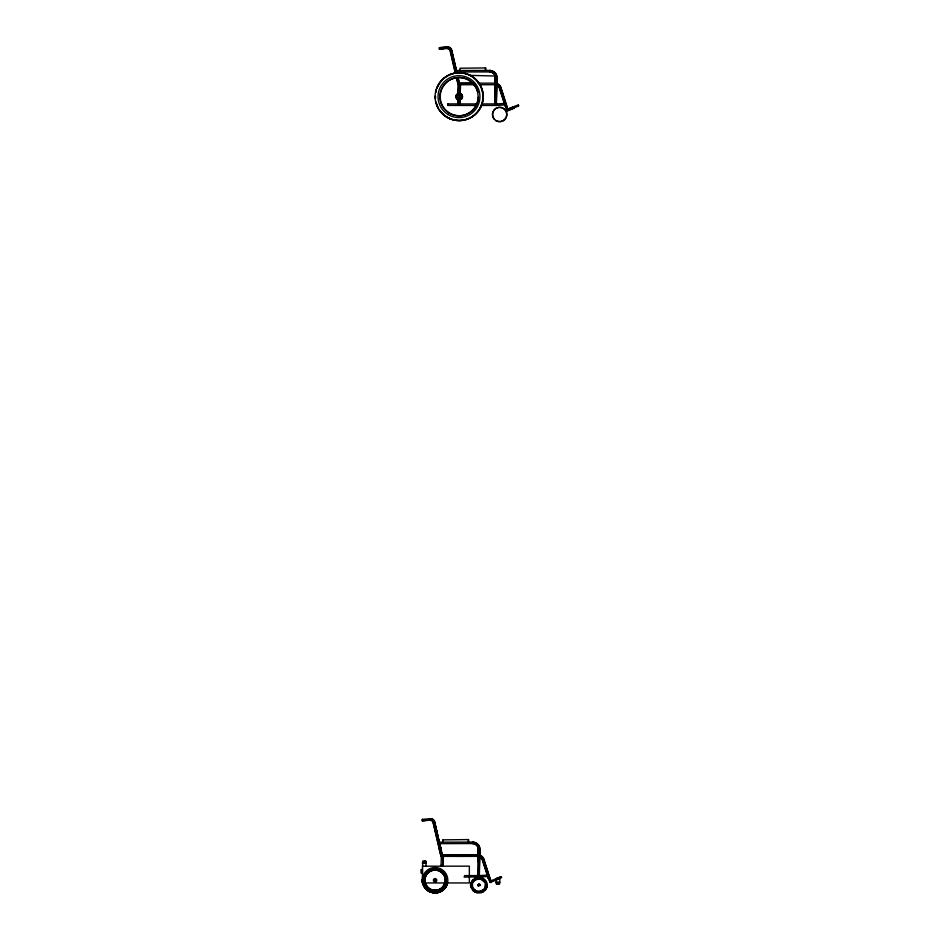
<?xml version="1.0" encoding="UTF-8"?>
<svg xmlns="http://www.w3.org/2000/svg" width="940" height="940" viewBox="0 0 940 940"><rect width="100%" height="100%" fill="white"/><g stroke="black" fill="none" stroke-linecap="round" stroke-linejoin="round"><path stroke-width="1.41" d="M451.082 73.849L451.082 73.602M424.198 863.014L424.222 861.099M449.872 118.593L449.872 119.051M498.024 882.225L498 884.141M448.004 105.409L448.051 103.905M458.18 93.577L458.414 84.706L456.664 77.715M458.027 99.675L457.921 103.917L458.015 99.675L458.943 99.84M458.426 84.706L458.215 92.978L460.224 93.025M458.156 103.917L458.25 101.085M458.45 93.577L458.473 92.425M458.509 91.062L458.685 84.706M459.907 70.488L459.977 68.221L485.733 67.927L485.663 70.394M459.707 105.433L459.86 99.71M460.271 84.706L459.93 93.6M459.954 105.433L460.165 99.71M460.53 84.706L460.189 93.6M441.06 866.234L441.33 856.352M442.811 842.146L442.881 839.866L468.637 839.584L468.555 842.04M443.057 842.146L443.128 839.866M442.811 866.281L442.858 864.683M443.163 856.364L442.822 866.163M443.069 866.281L443.116 864.683M443.422 856.364L443.093 866.163M458.638 854.918L458.603 856.387L455.512 854.907M485.404 70.441L485.487 67.927M468.296 842.099L468.379 839.584M494.699 103.917L494.934 75.482M495.145 97.032L495.192 75.482M496.426 103.964L496.943 85.141A5.17 5.158 0 0 1 499.528 87.831L504.146 102.072M477.602 875.575L478.307 849.596A5.887 5.887 0 0 0 472.585 843.556M477.849 875.575L478.002 870.052M478.225 861.78L478.096 847.14M488.295 878.407L482.161 859.477A5.17 5.158 0 0 0 479.588 856.798L479.071 875.61L487.484 875.116L482.995 861.228M479.329 875.61L479.835 856.798A5.17 5.158 0 0 1 481.856 858.479M495.133 84.706L495.239 83.237M495.486 83.237L495.392 84.706L479.741 84.741L478.824 83.272M478.037 856.352L478.119 854.883M470.799 883.212L470.564 885.327L470.811 883.271M472.432 883.577L472.503 886.914M477.849 884.798L477.849 885.409M478.448 884.798L478.437 885.386M479.87 884.493L479.894 885.609M487.049 886.949L487.272 884.834M481.491 105.468L482.044 103.952M422.272 866.198L469.354 866.163L469.354 882.954L422.307 882.954L422.718 861.099L425.773 861.099L426.126 866.198M499.563 883.189L499.951 879.041L496.097 879.041L496.449 884.141L499.563 884.141L499.563 883.189L496.449 883.189L496.109 882.225L499.951 882.225M470.799 883.271L474.547 878.324M472.491 881.744C466.663 899.145 497.307 890.427 482.396 878.971M472.409 883.647L473.055 882.037M477.837 884.869L478.895 884L480.023 885.081M478.531 885.492L479.471 885.163M484.781 888.124L485.346 883.248L482.114 879.499M475.358 105.468L476.063 103.952M475.616 105.468L476.333 103.952M471.575 881.356L472.855 879.617M472.468 881.814L476.85 878.418L482.431 878.971M473.031 882.108L474.077 880.709M478.155 885.809L479.905 885.55M483.759 889.452L484.805 888.053M484.958 890.474L487.026 886.89C486.015 891.238 481.174 893.752 476.956 892.718M435.678 880.886L435.114 879.417M475.44 879.664L474.054 880.78L478.754 878.736M483.783 889.381L480.81 891.167M435.69 880.886L434.351 880.674L435.126 879.417M507.353 110.85L514.251 108.041L513.428 106.725L518.281 105.01L518.657 105.879L514.157 107.83M501.185 876.656L496.426 878.606L501.185 876.656L501.561 877.537L496.943 879.488M474.547 878.395C479.541 875.116 487.19 878.818 487.272 884.904M482.431 890.427C478.93 892.601 473.678 890.873 472.514 886.843M481.28 892.612L483.266 891.778M506.989 109.51L513.687 106.725L507.906 109.122M506.977 109.804L505.661 106.69L507.236 110.85L514.251 108.041M489.893 881.156L496.684 878.606M497.154 879.699L490.128 882.495L488.565 878.348L490.281 882.495M459.766 99.781L460.8 99.452A3.184 3.184 0 0 0 461.599 94.458A3.184 3.184 0 0 0 456.57 94.987A3.184 3.184 0 0 0 458.379 99.699A3.184 3.184 0 0 1 457.663 99.37M426.255 820.467L422.283 820.796L422.166 819.375L430.356 818.658A4.066 4.066 0 0 1 434.691 822.124L439.25 842.158L434.703 822.124L433.035 822.512A3.161 3.161 0 0 0 430.226 820.08L430.085 818.658A4.066 4.066 0 0 1 434.456 822.124L440.907 849.748L434.339 821.572L439.004 842.158L472.879 842.087A7.356 7.356 0 0 1 480.035 849.631L479.87 855.224A6.639 6.639 0 0 1 483.947 859.383L490.809 880.78M507.764 109.122L501.067 87.796M489.716 70.43A7.356 7.356 0 0 1 496.872 77.985L496.72 83.578A6.639 6.639 0 0 1 500.797 87.725L506.825 106.431L505.379 106.749L499.257 87.831A5.17 5.158 0 0 0 496.684 85.141L496.167 103.964L504.592 103.471M488.283 878.407L489.716 878.148L491.362 882.096M447.452 47.012L439.521 47.717L439.662 49.162M456.358 70.5L451.553 50.466A4.066 4.066 0 0 0 447.205 47.012L439.262 47.717L439.403 49.139L447.569 48.457A3.161 3.161 0 0 1 450.389 50.854L455.512 73.05M422.295 820.82L430.473 820.115A3.161 3.161 0 0 1 432.87 821.513M439.391 49.139L443.363 48.809M496.132 105.433L505.05 104.904L505.649 106.749M473.654 83.202L459.237 83.237L457.874 77.562M477.978 83.19L496.05 83.155M494.969 103.917L481.774 103.952L481.233 105.468L496.402 105.433M434.339 821.572L440.907 849.748L439.356 843.638L472.832 843.556A5.887 5.887 0 0 1 478.554 849.596M458.109 854.93L479.189 854.883L442.141 854.883L440.766 849.22M478.296 856.352L462.645 856.399L461.716 854.918M477.861 875.575L464.677 875.61L464.137 877.126L487.954 876.562L488.541 878.407M518.281 105.01L518.539 105.879M422.659 862.05L425.773 862.05L426.126 863.014L422.272 863.014M421.343 869.512L422.389 869.477L422.389 873.154L421.343 873.19L421.343 869.512L421.426 873.154M501.561 877.537L500.914 876.656M496.59 878.371L496.884 879.699M474.712 83.261L459.484 83.308L458.25 78.102L456.476 78.055M476.956 103.952L447.793 103.905L447.745 105.409L476.263 105.468M461.987 854.918L442.387 854.965L441.036 849.22M462.903 856.399L440.966 856.352L439.297 849.361M469.871 75.353L495.38 76.034M441.166 849.748L439.615 843.638L441.166 849.748L439.65 849.713L441.224 856.352L439.556 849.361M478.73 878.806L482.114 879.499M478.883 884.058L479.682 884.352M480.869 877.443L482.925 878.172M480.61 878.395L482.431 879.029M480.457 878.982L484.605 881.814M474.912 891.99L476.991 892.777M473.784 84.729L472.62 83.261L474.688 84.248M478.378 886.032L477.861 885.351M474.324 889.628L475.746 890.591M473.854 890.074L475.452 891.191M473.149 890.779L474.959 892.036M434.914 824.145L433.035 822.512L439.391 849.713M472.938 83.261L474.242 84.729L458.074 84.706L456.394 77.715M472.667 83.261L473.971 84.729M455.559 854.907L456.863 856.387M473.231 888.347L474.336 889.628M473.196 890.826L470.893 887.301M472.362 83.261L473.525 84.729M455.265 854.907L456.429 856.387M513.546 106.725L514.133 108.041M496.567 878.606L497.06 879.488M506.695 106.49L508.458 110.438M482.561 859.83L482.408 859.477A5.17 5.158 0 0 0 482.067 858.808M496.167 882.225L496.496 883.189M477.826 847.14L478.296 849.596M479.623 855.224A6.639 6.639 0 0 1 483.701 859.383L489.728 878.089M501.079 87.796L501.044 87.725A6.639 6.639 0 0 0 496.966 83.578L497.131 77.985A7.356 7.356 0 0 0 489.975 70.43L456.1 70.5L451.435 49.926M483.724 859.454L483.701 859.383A6.639 6.639 0 0 0 479.612 855.224L479.776 849.631A7.356 7.356 0 0 0 472.62 842.087M439.356 843.638L440.907 849.748M438.71 845.953L439.332 848.456M456.723 71.981L456.946 72.862M456.476 70.5L451.799 50.466A4.066 4.066 0 0 0 447.44 47.012M438.404 844.707L433.281 822.512A3.161 3.161 0 0 0 433.187 822.159M470.564 885.257L470.905 887.36M422.413 819.375L422.554 820.82M447.311 48.457L447.193 47.012L447.311 48.434A3.161 3.161 0 0 1 450.131 50.854L455.254 73.05L456.676 72.862L456.464 71.981L489.94 71.91A5.887 5.887 0 0 1 493.735 73.449M430.085 818.658L430.214 820.115M497.601 883.189L497.601 884.141M497.225 883.189L497.225 884.141M496.907 883.189L496.907 884.141M496.661 883.189L496.661 884.141M441.083 865.235L441.083 866.163M425.573 861.099L425.573 862.05M425.327 861.099L425.327 862.05M424.998 861.099L424.998 862.05M424.622 861.099L424.622 862.05M444.585 885.997A11.174 11.174 0 0 1 440.39 889.98M447.334 883.788A12.737 12.737 0 0 1 432.565 892.648A12.737 12.737 0 0 0 447.299 883.788M442.799 888.277A11.174 11.174 0 0 1 440.437 889.992M444.832 883.059A10.187 10.187 0 0 1 425.15 882.531M456.229 97.396A3.184 3.184 0 0 1 458.321 93.636A3.184 3.184 0 0 1 462.245 95.387A3.184 3.184 0 0 1 460.847 99.452L458.896 99.84A3.184 3.184 0 0 1 456.018 95.481A3.184 3.184 0 0 1 461.094 94.27A3.184 3.184 0 0 1 460.494 99.452M457.016 98.841A3.184 3.184 0 0 1 456.523 98.171M494.311 74.049A5.887 5.887 0 0 1 495.65 77.938M489.681 71.91A5.887 5.887 0 0 1 495.404 77.938M494.593 119.415A7.167 7.167 0 0 1 497.53 107.689A7.167 7.167 0 0 1 506.907 115.291A7.167 7.167 0 0 1 496.05 120.59M459.942 72.756A23.899 23.899 0 0 1 479.988 108.617A23.899 23.899 0 0 1 438.933 109.122A23.899 23.899 0 0 0 479.988 108.617A23.899 23.899 0 0 0 459.954 72.756M435.408 96.009A23.899 23.899 0 0 0 435.467 98.512A23.899 23.899 0 0 1 435.431 96.009M478.448 97.161A19.117 19.117 0 0 1 453.891 114.986A19.117 19.117 0 0 1 443.034 86.656A19.117 19.117 0 0 1 473.208 83.496M474.806 85.423A19.117 19.117 0 0 1 477.931 92.202M479.576 856.798A5.17 5.158 0 0 1 482.161 859.477M449.555 118.969L449.579 118.334L449.555 118.969M450.765 73.59L450.754 74.319L450.765 73.59M457.451 96.197C459.237 102.331 462.292 92.038 457.451 96.197M435.902 881.755L435.044 881.967A1.692 1.692 0 0 1 433.516 879.64A1.692 1.692 0 0 1 436.219 878.994A1.692 1.692 0 0 1 435.902 881.755M426.114 863.014L425.773 862.05L426.055 863.014M430.485 820.08L430.344 818.658L430.473 820.115M422.377 879.828A12.737 12.737 0 0 0 431.495 892.377A12.737 12.737 0 0 1 422.342 879.817M429.239 889.792A11.174 11.174 0 0 0 446.253 880.568A11.174 11.174 0 0 0 429.78 870.452A11.174 11.174 0 0 0 429.239 889.792M446.253 880.568A11.174 11.174 0 0 0 429.756 870.44A11.174 11.174 0 0 0 429.263 889.792A11.174 11.174 0 0 0 446.277 880.568M428.417 891.12A12.737 12.737 0 0 0 447.816 880.604A12.737 12.737 0 0 0 429.004 869.065A12.737 12.737 0 0 0 428.417 891.12M429.78 888.958A10.187 10.187 0 0 0 445.29 880.545A10.187 10.187 0 0 0 430.25 871.309A10.187 10.187 0 0 0 429.756 888.958A10.187 10.187 0 0 0 445.278 880.533A10.187 10.187 0 0 0 430.238 871.309A10.187 10.187 0 0 0 429.78 888.958M495.803 120.59A7.167 7.167 0 0 0 506.707 114.668A7.167 7.167 0 0 0 496.132 108.182A7.167 7.167 0 0 0 495.803 120.59M448.028 114.516A20.962 20.962 0 0 0 479.94 97.208A20.962 20.962 0 0 0 448.991 78.231A20.962 20.962 0 0 0 448.028 114.516M458.132 98.007A1.586 1.586 0 0 0 460.565 96.691A1.586 1.586 0 0 0 458.215 95.257A1.586 1.586 0 0 0 458.132 98.007M436.054 102.225A23.899 23.899 0 0 0 438.287 108.053A23.899 23.899 0 0 1 436.078 102.225M436.383 89.852A23.899 23.899 0 0 0 435.796 92.285A23.899 23.899 0 0 1 436.407 89.852M458.697 72.756A23.899 23.899 0 0 0 436.771 88.665A23.899 23.899 0 0 1 458.708 72.756M446.488 117.03A23.899 23.899 0 0 0 482.878 97.29A23.899 23.899 0 0 0 447.593 75.647A23.899 23.899 0 0 0 446.488 117.03M448.968 112.953A19.117 19.117 0 0 0 478.084 97.161A19.117 19.117 0 0 0 449.861 79.841A19.117 19.117 0 0 0 448.968 112.953"/></g></svg>
